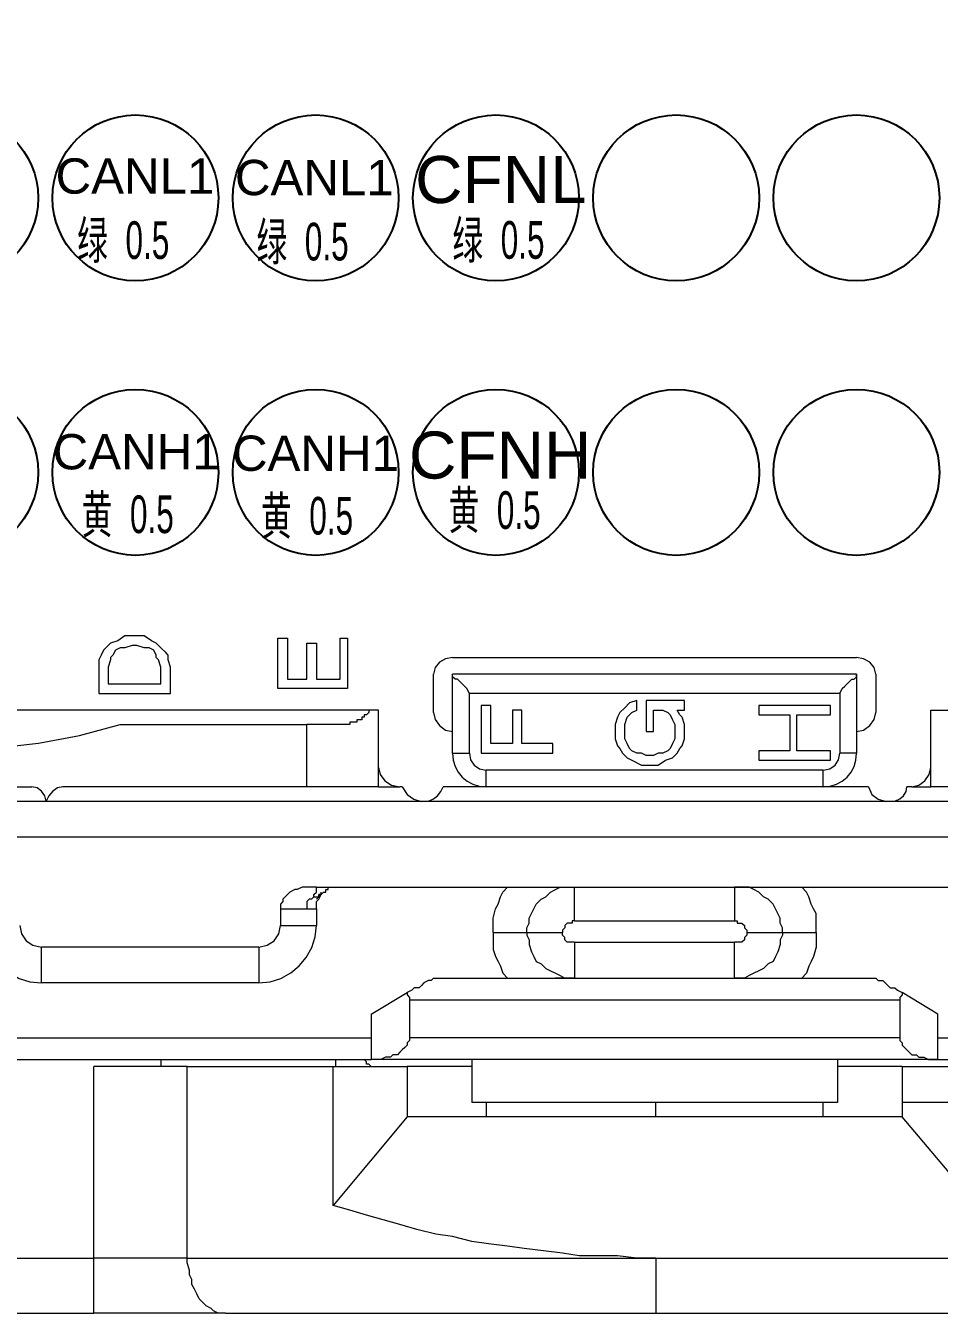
# Model space of a CAD drawing. Header units: millimetres. Extents: x 1638 to 3450, y 1129 to 2069.
# Drawn here: x 2526.35 to 2545.77, y 1558.79 to 1586.23 of the extents above; entities that cross this region are included whole.
import ezdxf

# ---------------------------------------------------------------- set-up
doc = ezdxf.new("R2010")
doc.units = ezdxf.units.MM
doc.layers.add('AM60', color=3, linetype='Continuous', lineweight=25)
doc.layers.add('AM_6', color=3, linetype='Continuous', lineweight=25)
doc.layers.add('线色线径', color=1, linetype='Continuous')
doc.styles.get("Standard").update_dxf_attribs({"font": 'arial.ttf'})
doc.dimstyles.new('ISO-25', dxfattribs={"dimtxt": 2.5, "dimasz": 2.5, "dimexe": 1.25, "dimexo": 0.625, "dimtad": 1, "dimtxsty": 'Standard', "dimcen": 2.5, "dimadec": 0, "dimazin": 0, "dimtfac": 1, "dimtmove": 0, "dimatfit": 3, "dimfxl": 1, "dimarcsym": 0})

# ---------------------------------------------------------------- blocks, each defined once
blk = doc.blocks.new('*U7')
blk.add_circle((0, 0), 2.117)
blk = doc.blocks.new('*U8')
at = {"layer": 'AM_6', "color": 0, "linetype": 'ByBlock', "lineweight": -2, "transparency": 16777216}
for p in [(0, 21), (4.6, 21), (9.2, 21), (13.8, 21), (18.4, 21), (23, 21), (27.6, 21), (32.2, 21), (36.8, 21), (41.4, 21), (0, 14), (4.6, 14), (9.2, 14), (13.8, 14), (18.4, 14), (23, 14), (27.6, 14), (32.2, 14), (36.8, 14), (41.4, 14), (0, 7), (4.6, 7), (9.2, 7), (13.8, 7), (18.4, 7), (23, 7), (27.6, 7), (32.2, 7), (36.8, 7), (41.4, 7), (0, 0), (4.6, 0), (9.2, 0), (13.8, 0), (18.4, 0), (23, 0), (27.6, 0), (32.2, 0), (36.8, 0), (41.4, 0)]:
    blk.add_blockref('*U7', p, dxfattribs=at)
blk = doc.blocks.new('A$C7FD7605A')
at = {"layer": 'AM_6', "lineweight": 9}
for points in [[(35.029, 16.73), (34.849, 16.697), (34.692, 16.606), (34.58, 16.469), (34.538, 16.299)], [(35.029, 16.73), (45.339, 16.73)], [(45.827, 16.299), (45.785, 16.469), (45.674, 16.606), (45.518, 16.697), (45.339, 16.73)], [(34.538, 15.324), (34.538, 16.299)], [(35.456, 15.812), (35.395, 15.933), (35.334, 15.994), (35.273, 16.055), (35.212, 16.116), (35.151, 16.177), (35.09, 16.177), (35.029, 16.238), (35.029, 16.299)], [(35.029, 14.288), (35.029, 16.299)], [(45.339, 16.299), (35.029, 16.299)], [(44.912, 15.812), (44.973, 15.933), (45.034, 15.994), (45.095, 16.055), (45.156, 16.116), (45.217, 16.177), (45.278, 16.177), (45.339, 16.238), (45.339, 16.299)], [(45.339, 16.299), (45.339, 14.288)], [(45.827, 16.299), (45.827, 15.324)], [(33.136, 15.385), (11.838, 15.385)], [(32.953, 15.385), (32.892, 15.385), (32.892, 15.324), (32.831, 15.263), (32.77, 15.263), (32.77, 15.202), (32.709, 15.202), (32.709, 15.141), (32.648, 15.141), (32.587, 15.141), (32.587, 15.08), (32.526, 15.08), (32.465, 15.08), (32.404, 15.08), (32.404, 15.019), (32.343, 15.019), (32.282, 15.019), (32.221, 15.019)], [(33.136, 13.918), (33.136, 15.385)], [(34.538, 15.324), (34.58, 15.145), (34.692, 14.989), (34.849, 14.878), (35.029, 14.836)], [(45.339, 14.836), (45.518, 14.878), (45.674, 14.989), (45.785, 15.145), (45.827, 15.324)], [(47.233, 15.385), (68.527, 15.385)], [(47.233, 13.918), (47.233, 15.385)], [(18.063, 15.019), (19.121, 14.739), (20.187, 14.539), (21.257, 14.419), (22.328, 14.379), (23.396, 14.419), (24.457, 14.539), (25.507, 14.739), (26.544, 15.019)], [(26.544, 15.019), (31.307, 15.019)], [(32.221, 15.019), (32.038, 15.019), (31.855, 15.019), (31.673, 15.019), (31.49, 15.019), (31.307, 15.019)], [(35.029, 14.288), (35.046, 14.11), (35.094, 13.946), (35.171, 13.8), (35.273, 13.675), (35.398, 13.572), (35.543, 13.495), (35.706, 13.447), (35.883, 13.43)], [(44.486, 13.43), (44.662, 13.447), (44.825, 13.495), (44.97, 13.572), (45.095, 13.675), (45.198, 13.8), (45.274, 13.946), (45.322, 14.11), (45.339, 14.288)], [(33.136, 13.918), (33.178, 13.739), (33.296, 13.583), (33.47, 13.472), (33.684, 13.43)], [(33.136, 13.43), (33.136, 13.918)], [(39.605, 14.105), (39.849, 13.983)], [(39.849, 13.983), (39.971, 13.983)], [(39.971, 13.983), (40.154, 13.983)], [(40.154, 13.983), (40.275, 13.983)], [(40.275, 13.983), (40.458, 14.105)], [(46.745, 13.43), (46.924, 13.472), (47.08, 13.583), (47.191, 13.739), (47.233, 13.918)], [(47.233, 13.43), (47.233, 13.918)], [(20.323, 13.43), (24.289, 13.43)], [(24.655, 13.065), (24.623, 13.199), (24.54, 13.316), (24.423, 13.399), (24.289, 13.43)], [(25.081, 13.43), (24.946, 13.399), (24.822, 13.316), (24.721, 13.199), (24.655, 13.065)], [(31.307, 13.43), (25.081, 13.43)], [(33.136, 13.43), (33.075, 13.43), (33.014, 13.43), (32.953, 13.43), (32.831, 13.43), (32.77, 13.43), (32.648, 13.43), (32.526, 13.43), (32.404, 13.43), (32.282, 13.43), (32.099, 13.43), (31.977, 13.43), (31.794, 13.43), (31.673, 13.43), (31.49, 13.43), (31.307, 13.43)], [(33.136, 13.43), (33.684, 13.43)], [(33.745, 13.43), (33.684, 13.43)], [(33.745, 13.43), (33.867, 13.236), (34.035, 13.11), (34.225, 13.053), (34.416, 13.065), (34.542, 13.122), (34.645, 13.202), (34.726, 13.305), (34.785, 13.43)], [(35.883, 13.43), (34.785, 13.43)], [(44.486, 13.43), (35.883, 13.43)], [(45.644, 13.43), (44.486, 13.43)], [(45.644, 13.43), (45.731, 13.236), (45.888, 13.11), (46.091, 13.053), (46.318, 13.065), (46.443, 13.122), (46.539, 13.202), (46.601, 13.305), (46.623, 13.43)], [(46.745, 13.43), (46.623, 13.43)], [(46.745, 13.43), (47.233, 13.43)], [(49.061, 13.43), (48.878, 13.43), (48.696, 13.43), (48.574, 13.43), (48.391, 13.43), (48.269, 13.43), (48.086, 13.43), (47.964, 13.43), (47.842, 13.43), (47.72, 13.43), (47.598, 13.43), (47.537, 13.43), (47.415, 13.43), (47.354, 13.43), (47.294, 13.43), (47.233, 13.43)], [(12.329, 13.065), (68.039, 13.065)], [(13.183, 12.15), (68.039, 12.15)], [(31.551, 10.866), (31.429, 10.866), (31.368, 10.866), (31.246, 10.866), (31.185, 10.866), (31.063, 10.805), (31.002, 10.805), (30.876, 10.744), (30.815, 10.683), (30.754, 10.622), (30.693, 10.561), (30.693, 10.5), (30.632, 10.439), (30.632, 10.317)], [(31.551, 10.866), (48.635, 10.866)], [(31.551, 10.317), (31.551, 10.439), (31.551, 10.5), (31.612, 10.561), (31.673, 10.683)], [(31.551, 10.561), (31.612, 10.622)], [(31.673, 10.683), (31.612, 10.683)], [(31.612, 10.622), (31.673, 10.683)], [(31.673, 10.683), (31.733, 10.744), (31.794, 10.744), (31.794, 10.805), (31.855, 10.805), (31.855, 10.866), (31.916, 10.866)], [(31.855, 10.866), (31.977, 10.866), (32.099, 10.866)], [(36.919, 9.708), (36.919, 9.769), (36.919, 9.83), (36.98, 9.952), (36.98, 10.074), (37.041, 10.196), (37.102, 10.317), (37.163, 10.439), (37.285, 10.561), (37.407, 10.622), (37.528, 10.744), (37.65, 10.805), (37.772, 10.866), (37.894, 10.866), (38.077, 10.866), (38.138, 10.866)], [(43.449, 9.708), (43.449, 9.769), (43.449, 9.83), (43.388, 9.952), (43.388, 10.074), (43.327, 10.196), (43.266, 10.317), (43.205, 10.439), (43.083, 10.561), (42.962, 10.622), (42.84, 10.744), (42.718, 10.805), (42.596, 10.866), (42.474, 10.866), (42.287, 10.866), (42.226, 10.866)], [(30.632, 10.317), (30.754, 10.317), (30.815, 10.317), (30.937, 10.317), (31.002, 10.317), (31.124, 10.317), (31.185, 10.317), (31.307, 10.317)], [(31.307, 10.317), (31.368, 10.317), (31.429, 10.317), (31.49, 10.317), (31.551, 10.317)], [(31.551, 10.317), (31.551, 9.891)], [(23.066, 9.891), (23.096, 9.6), (23.183, 9.327), (23.321, 9.078), (23.502, 8.86), (23.72, 8.679), (23.969, 8.542), (24.242, 8.454), (24.533, 8.424)], [(30.084, 8.424), (30.374, 8.454), (30.647, 8.542), (30.896, 8.679), (31.114, 8.86), (31.295, 9.078), (31.433, 9.327), (31.52, 9.6), (31.551, 9.891)], [(36.065, 9.708), (36.126, 9.708), (36.248, 9.708), (36.37, 9.708), (36.431, 9.708), (36.553, 9.708), (36.614, 9.708), (36.736, 9.708), (36.797, 9.708), (36.858, 9.708), (36.919, 9.708)], [(36.919, 9.708), (36.98, 9.708), (37.041, 9.708), (37.102, 9.708), (37.163, 9.708), (37.224, 9.708), (37.346, 9.708), (37.407, 9.708), (37.528, 9.708), (37.65, 9.708), (37.772, 9.708), (37.833, 9.708)], [(36.919, 9.708), (36.919, 9.647), (36.98, 9.525), (36.98, 9.403), (37.041, 9.22), (37.102, 9.098), (37.163, 8.976), (37.285, 8.915), (37.407, 8.793), (37.528, 8.733), (37.65, 8.672), (37.772, 8.611), (37.894, 8.55), (38.077, 8.55), (38.138, 8.55)], [(43.449, 9.708), (43.449, 9.647), (43.388, 9.525), (43.388, 9.403), (43.327, 9.22), (43.266, 9.098), (43.205, 8.976), (43.083, 8.915), (42.962, 8.793), (42.84, 8.733), (42.718, 8.672), (42.596, 8.611), (42.474, 8.55), (42.287, 8.55), (42.226, 8.55)], [(42.535, 9.708), (42.657, 9.708), (42.718, 9.708), (42.84, 9.708), (42.962, 9.708), (43.023, 9.708), (43.144, 9.708), (43.205, 9.708), (43.266, 9.708), (43.327, 9.708), (43.388, 9.708), (43.449, 9.708)], [(43.449, 9.708), (43.51, 9.708), (43.571, 9.708), (43.632, 9.708), (43.754, 9.708), (43.815, 9.708), (43.937, 9.708), (43.998, 9.708), (44.12, 9.708), (44.242, 9.708), (44.303, 9.708)], [(30.084, 8.424), (24.533, 8.424)], [(34.538, 8.55), (34.477, 8.489), (34.416, 8.489), (34.294, 8.424), (34.233, 8.363), (34.172, 8.302), (34.05, 8.302), (33.989, 8.241), (33.867, 8.18)], [(34.538, 8.55), (45.827, 8.55)], [(38.138, 8.55), (38.077, 8.55), (38.016, 8.55), (37.955, 8.55), (37.894, 8.55), (37.833, 8.55), (37.772, 8.55), (37.711, 8.55), (37.65, 8.55)], [(42.226, 8.55), (42.287, 8.55), (42.352, 8.55)], [(45.827, 8.55), (45.888, 8.489), (45.949, 8.489), (46.01, 8.489), (46.071, 8.424), (46.135, 8.363), (46.196, 8.302), (46.318, 8.302), (46.379, 8.241), (46.501, 8.18)], [(32.953, 7.631), (33.867, 8.18)], [(33.867, 8.18), (33.867, 8.119), (33.928, 8.058), (33.928, 7.997)], [(33.928, 7.997), (33.928, 7.022)], [(46.501, 8.18), (46.501, 8.119), (46.44, 8.058), (46.44, 7.997)], [(46.44, 7.997), (46.44, 7.022)], [(47.415, 7.631), (46.501, 8.18)], [(32.953, 7.631), (32.953, 6.473)], [(47.415, 6.473), (47.415, 7.631)], [(33.928, 7.022), (33.928, 6.961), (33.867, 6.9), (33.867, 6.839), (33.806, 6.778), (33.745, 6.717), (33.684, 6.656), (33.623, 6.595), (33.501, 6.595), (33.44, 6.534), (33.318, 6.534), (33.197, 6.473), (33.075, 6.473), (32.953, 6.473)], [(46.44, 7.022), (46.44, 6.961), (46.501, 6.9), (46.501, 6.839), (46.562, 6.778), (46.623, 6.717), (46.684, 6.656), (46.745, 6.595), (46.867, 6.595), (46.928, 6.534), (47.05, 6.534), (47.172, 6.473), (47.294, 6.473), (47.415, 6.473)], [(21.664, 6.473), (32.953, 6.473)], [(28.255, 6.29), (28.072, 6.29), (27.889, 6.29), (27.706, 6.29), (27.462, 6.29), (27.28, 6.29), (27.032, 6.29), (26.849, 6.29), (26.605, 6.29), (26.361, 6.29), (26.118, 6.29), (25.874, 6.29)], [(27.584, 6.473), (27.584, 6.29)], [(28.255, 6.29), (28.682, 6.29), (29.108, 6.29), (29.596, 6.29), (30.023, 6.29), (30.51, 6.29), (31.002, 6.29), (31.49, 6.29), (31.977, 6.29)], [(31.977, 2.747), (31.977, 6.29)], [(31.977, 6.29), (33.867, 6.29)], [(32.038, 6.473), (32.038, 6.412), (32.038, 6.351), (32.038, 6.29)], [(32.953, 6.29), (32.892, 6.351), (32.831, 6.351), (32.831, 6.412), (32.77, 6.473)], [(47.415, 6.473), (32.953, 6.473)], [(35.517, 6.29), (35.273, 6.29), (35.09, 6.29), (34.907, 6.29), (34.785, 6.29), (34.599, 6.29), (34.477, 6.29), (34.355, 6.29), (34.233, 6.29), (34.172, 6.29), (34.05, 6.29), (33.989, 6.29), (33.928, 6.29), (33.867, 6.29)], [(33.867, 6.29), (33.867, 5.006)], [(35.517, 6.473), (35.517, 5.372)], [(44.851, 6.473), (44.851, 5.372)], [(46.501, 6.29), (46.44, 6.29), (46.379, 6.29), (46.318, 6.29), (46.196, 6.29), (46.135, 6.29), (46.01, 6.29), (45.888, 6.29), (45.766, 6.29), (45.583, 6.29), (45.461, 6.29), (45.278, 6.29), (45.095, 6.29), (44.851, 6.29)], [(46.501, 6.29), (46.501, 5.372)], [(46.501, 6.29), (51.869, 6.29)], [(47.415, 6.473), (58.765, 6.473)], [(44.851, 5.372), (44.668, 5.372), (44.486, 5.372), (44.303, 5.372), (44.059, 5.372), (43.876, 5.372), (43.632, 5.372), (43.388, 5.372), (43.144, 5.372), (42.84, 5.372), (42.596, 5.372), (42.352, 5.372), (42.043, 5.372), (41.8, 5.372), (41.495, 5.372), (41.19, 5.372), (40.946, 5.372), (40.641, 5.372), (40.336, 5.372), (40.032, 5.372), (39.727, 5.372), (39.483, 5.372), (39.178, 5.372), (38.873, 5.372), (38.569, 5.372), (38.321, 5.372), (38.016, 5.372), (37.772, 5.372), (37.528, 5.372), (37.224, 5.372), (36.98, 5.372), (36.736, 5.372), (36.492, 5.372), (36.309, 5.372), (36.065, 5.372), (35.883, 5.372), (35.7, 5.372), (35.517, 5.372)], [(35.883, 5.372), (35.883, 5.006)], [(44.486, 5.006), (44.486, 5.372)], [(46.501, 5.372), (46.501, 5.006)], [(49.061, 5.372), (46.501, 5.372)], [(33.867, 5.006), (31.977, 2.747)], [(46.501, 5.006), (33.867, 5.006)], [(49.549, 1.406), (46.501, 5.006)], [(40.215, 1.406), (39.727, 1.406), (39.239, 1.467), (38.751, 1.467), (38.26, 1.467), (37.833, 1.528), (37.346, 1.589), (36.858, 1.65), (36.431, 1.711), (35.944, 1.772), (35.517, 1.833), (35.029, 1.955), (34.599, 2.016), (34.111, 2.137), (33.684, 2.259), (33.257, 2.381), (32.831, 2.503), (32.404, 2.625), (31.977, 2.747)], [(40.215, 1.406), (49.549, 1.406)], [(20.932, 0), (25.874, 0)], [(29.23, 0), (28.986, 0), (28.804, 0), (28.56, 0), (28.316, 0), (28.072, 0), (27.828, 0), (27.523, 0), (27.28, 0), (26.971, 0), (26.727, 0), (26.422, 0), (26.178, 0), (25.874, 0)], [(29.23, 0), (29.596, 0), (29.962, 0), (30.389, 0), (30.815, 0), (31.185, 0), (31.612, 0), (32.038, 0), (32.526, 0), (32.953, 0), (33.379, 0), (33.867, 0), (34.355, 0), (34.785, 0), (35.273, 0), (35.761, 0), (36.248, 0), (36.736, 0), (37.224, 0), (37.711, 0), (38.199, 0), (38.691, 0), (39.178, 0), (39.666, 0), (40.215, 0)], [(40.215, 0), (57.912, 0)]]:
    blk.add_lwpolyline(points, dxfattribs=at)
at = {"layer": 'AM_6', "lineweight": 5}
for points in [[(35.456, 14.288), (35.456, 15.812)], [(44.912, 15.812), (35.456, 15.812)], [(44.912, 15.812), (44.912, 14.288)], [(31.307, 13.43), (31.307, 15.019)], [(35.029, 14.288), (35.09, 14.288), (35.151, 14.288), (35.212, 14.288), (35.273, 14.288), (35.395, 14.288), (35.456, 14.288)], [(35.456, 14.288), (35.488, 14.117), (35.578, 13.981), (35.713, 13.89), (35.883, 13.857)], [(44.486, 13.857), (44.655, 13.89), (44.79, 13.981), (44.88, 14.117), (44.912, 14.288)], [(45.339, 14.288), (45.278, 14.288), (45.217, 14.288), (45.156, 14.288), (45.095, 14.288), (44.973, 14.288), (44.912, 14.288)], [(35.883, 13.43), (35.883, 13.491), (35.883, 13.552), (35.883, 13.613), (35.883, 13.674), (35.883, 13.796), (35.883, 13.857)], [(44.486, 13.857), (35.883, 13.857)], [(44.486, 13.43), (44.486, 13.491), (44.486, 13.552), (44.486, 13.613), (44.486, 13.674), (44.486, 13.796), (44.486, 13.857)], [(31.49, 10.622), (31.429, 10.561), (31.368, 10.561), (31.307, 10.5), (31.307, 10.439), (31.307, 10.378), (31.307, 10.317)], [(31.49, 10.622), (31.49, 10.683), (31.551, 10.744), (31.551, 10.805), (31.551, 10.866)], [(31.49, 10.622), (31.551, 10.622), (31.612, 10.622), (31.612, 10.683), (31.673, 10.683), (31.673, 10.744)], [(36.065, 9.708), (36.065, 9.83), (36.065, 9.891), (36.065, 10.074), (36.126, 10.317), (36.187, 10.439), (36.248, 10.622), (36.309, 10.744), (36.431, 10.866)], [(38.138, 10.013), (38.138, 10.074), (38.138, 10.196), (38.138, 10.317), (38.138, 10.378), (38.138, 10.5), (38.138, 10.561), (38.138, 10.683), (38.138, 10.744), (38.138, 10.805), (38.138, 10.866)], [(42.226, 10.866), (42.226, 10.805), (42.226, 10.744), (42.226, 10.683), (42.226, 10.561), (42.226, 10.5), (42.226, 10.378), (42.226, 10.317), (42.226, 10.196), (42.226, 10.074), (42.226, 10.013)], [(44.303, 9.708), (44.303, 9.83), (44.303, 9.891), (44.303, 10.013), (44.303, 10.196), (44.242, 10.317), (44.181, 10.439), (44.12, 10.622), (44.059, 10.744), (43.937, 10.866)], [(30.632, 10.317), (30.632, 9.891)], [(23.984, 9.891), (24.027, 9.676), (24.144, 9.502), (24.318, 9.385), (24.533, 9.342)], [(30.084, 9.342), (30.298, 9.385), (30.472, 9.502), (30.59, 9.676), (30.632, 9.891)], [(30.632, 9.891), (30.754, 9.891), (30.876, 9.891), (31.002, 9.891), (31.063, 9.891), (31.185, 9.891), (31.307, 9.891), (31.368, 9.891), (31.429, 9.891), (31.49, 9.891), (31.551, 9.891)], [(38.138, 10.013), (38.077, 10.013), (38.077, 9.952), (38.016, 9.952), (37.955, 9.952), (37.894, 9.891), (37.894, 9.83), (37.833, 9.769), (37.833, 9.708)], [(38.138, 10.013), (42.226, 10.013)], [(42.226, 10.013), (42.287, 10.013), (42.287, 9.952), (42.352, 9.952), (42.413, 9.952), (42.474, 9.891), (42.474, 9.83), (42.535, 9.769), (42.535, 9.708)], [(36.065, 9.708), (36.065, 9.647), (36.065, 9.525), (36.065, 9.403), (36.065, 9.281), (36.126, 9.098), (36.187, 8.976), (36.248, 8.854), (36.309, 8.672), (36.431, 8.55)], [(38.138, 9.464), (38.077, 9.464), (38.016, 9.464), (37.955, 9.464), (37.894, 9.525), (37.894, 9.586), (37.833, 9.647), (37.833, 9.708)], [(42.535, 9.708), (42.535, 9.647), (42.474, 9.586), (42.474, 9.525), (42.413, 9.464), (42.352, 9.464), (42.287, 9.464), (42.226, 9.464)], [(44.303, 9.708), (44.303, 9.647), (44.303, 9.525), (44.303, 9.342), (44.242, 9.098), (44.181, 8.976), (44.12, 8.854), (44.059, 8.672), (43.937, 8.55)], [(24.533, 8.424), (24.533, 8.489), (24.533, 8.55), (24.533, 8.672), (24.533, 8.733), (24.533, 8.793), (24.533, 8.915), (24.533, 9.037), (24.533, 9.098), (24.533, 9.22), (24.533, 9.342)], [(30.084, 9.342), (24.533, 9.342)], [(30.084, 9.342), (30.084, 9.22), (30.084, 9.098), (30.084, 9.037), (30.084, 8.915), (30.084, 8.793), (30.084, 8.733), (30.084, 8.672), (30.084, 8.55), (30.084, 8.489), (30.084, 8.424)], [(38.138, 9.464), (38.138, 9.342), (38.138, 9.22), (38.138, 9.159), (38.138, 9.037), (38.138, 8.915), (38.138, 8.854), (38.138, 8.793), (38.138, 8.672), (38.138, 8.611), (38.138, 8.55)], [(38.138, 9.464), (42.226, 9.464)], [(42.226, 8.55), (42.226, 8.611), (42.226, 8.672), (42.226, 8.793), (42.226, 8.854), (42.226, 8.915), (42.226, 9.037), (42.226, 9.159), (42.226, 9.22), (42.226, 9.342), (42.226, 9.464)], [(33.928, 7.997), (46.44, 7.997)], [(21.664, 7.022), (32.953, 7.022)], [(46.44, 7.022), (33.928, 7.022)], [(47.415, 7.022), (58.765, 7.022)], [(25.874, 1.406), (25.874, 6.29)], [(28.255, 1.406), (28.255, 6.29)], [(40.215, 5.006), (40.215, 5.372)], [(20.932, 1.406), (25.874, 1.406)], [(25.874, 0), (25.874, 0.061), (25.874, 0.122), (25.874, 0.187), (25.874, 0.248), (25.874, 0.37), (25.874, 0.492), (25.874, 0.613), (25.874, 0.735), (25.874, 0.857), (25.874, 0.979), (25.874, 1.101), (25.874, 1.284), (25.874, 1.406)], [(28.255, 1.406), (28.072, 1.406), (27.889, 1.406), (27.706, 1.406), (27.462, 1.406), (27.28, 1.406), (27.032, 1.406), (26.849, 1.406), (26.605, 1.406), (26.361, 1.406), (26.118, 1.406), (25.874, 1.406)], [(28.255, 1.406), (28.682, 1.406), (29.047, 1.406), (29.474, 1.406), (29.901, 1.406), (30.328, 1.406), (30.754, 1.406), (31.246, 1.406), (31.673, 1.406), (32.16, 1.406), (32.587, 1.406), (33.075, 1.406), (33.562, 1.406), (34.05, 1.406), (34.538, 1.406), (35.029, 1.406), (35.578, 1.406), (36.065, 1.406), (36.553, 1.406), (37.102, 1.406), (37.589, 1.406), (38.077, 1.406), (38.63, 1.406), (39.117, 1.406), (39.666, 1.406), (40.215, 1.406)], [(29.23, 0), (29.108, 0), (29.047, 0), (28.926, 0.061), (28.865, 0.122), (28.743, 0.187), (28.682, 0.248), (28.56, 0.37), (28.499, 0.492), (28.438, 0.613), (28.377, 0.735), (28.377, 0.857), (28.316, 0.979), (28.316, 1.101), (28.255, 1.284), (28.255, 1.406)], [(40.215, 1.406), (40.215, 1.284), (40.215, 1.101), (40.215, 0.979), (40.215, 0.857), (40.215, 0.735), (40.215, 0.613), (40.215, 0.492), (40.215, 0.37), (40.215, 0.248), (40.215, 0.187), (40.215, 0.122), (40.215, 0.061), (40.215, 0)]]:
    blk.add_lwpolyline(points, dxfattribs=at)
at = {"layer": '线色线径', "lineweight": 9}
for points in [[(26.483, 17.156), (26.3, 17.095)], [(26.666, 17.278), (26.483, 17.156)], [(26.849, 17.278), (26.666, 17.278)], [(26.971, 17.278), (26.849, 17.278)], [(27.158, 17.278), (26.971, 17.278)], [(27.341, 17.156), (27.158, 17.278)], [(27.462, 17.095), (27.341, 17.156)], [(30.571, 15.933), (30.571, 17.217)], [(30.571, 17.217), (30.815, 17.217)], [(30.815, 17.217), (30.815, 16.177)], [(32.16, 16.177), (32.16, 17.217)], [(32.16, 17.217), (32.343, 17.217)], [(32.343, 17.217), (32.343, 15.933)], [(26.118, 16.913), (26.057, 16.791)], [(26.178, 16.974), (26.118, 16.913)], [(26.3, 17.095), (26.178, 16.974)], [(26.422, 16.913), (26.361, 16.791)], [(26.544, 16.974), (26.422, 16.913)], [(26.666, 16.974), (26.544, 16.974)], [(26.849, 17.035), (26.666, 16.974)], [(26.971, 17.035), (26.849, 17.035)], [(27.158, 16.974), (26.971, 17.035)], [(27.28, 16.974), (27.158, 16.974)], [(27.402, 16.913), (27.28, 16.974)], [(27.462, 16.791), (27.402, 16.913)], [(27.584, 16.974), (27.462, 17.095)], [(27.706, 16.852), (27.584, 16.974)], [(27.767, 16.791), (27.706, 16.852)], [(31.307, 16.177), (31.307, 17.095)], [(31.307, 17.095), (31.551, 17.095)], [(31.551, 17.095), (31.551, 16.177)], [(26.057, 16.791), (25.996, 16.665)], [(25.996, 16.665), (25.996, 16.482)], [(25.996, 16.482), (25.996, 15.812)], [(26.3, 16.665), (26.239, 16.482)], [(26.239, 16.482), (26.239, 16.055)], [(26.361, 16.791), (26.3, 16.73)], [(26.3, 16.73), (26.3, 16.665)], [(27.462, 16.73), (27.462, 16.791)], [(27.523, 16.665), (27.462, 16.73)], [(27.584, 16.482), (27.523, 16.665)], [(27.584, 16.055), (27.584, 16.482)], [(27.767, 16.665), (27.767, 16.791)], [(27.828, 16.482), (27.767, 16.665)], [(27.828, 15.812), (27.828, 16.482)], [(30.815, 16.177), (31.307, 16.177)], [(31.551, 16.177), (32.16, 16.177)], [(26.239, 16.055), (27.584, 16.055)], [(32.343, 15.933), (30.571, 15.933)], [(25.996, 15.812), (27.828, 15.812)], [(35.761, 15.507), (35.761, 14.288)], [(36.004, 15.507), (35.761, 15.507)], [(36.004, 14.531), (36.004, 15.507)], [(39.544, 15.568), (39.422, 15.446)], [(39.727, 15.629), (39.544, 15.568)], [(39.727, 15.385), (39.727, 15.629)], [(39.971, 15.629), (39.971, 14.836)], [(40.946, 15.629), (39.971, 15.629)], [(40.946, 15.385), (40.946, 15.629)], [(42.84, 15.507), (42.84, 15.263)], [(44.668, 15.507), (42.84, 15.507)], [(44.668, 15.263), (44.668, 15.507)], [(36.797, 15.385), (36.553, 15.385)], [(36.553, 15.385), (36.553, 14.531)], [(36.797, 14.531), (36.797, 15.385)], [(39.239, 15.202), (39.178, 15.019)], [(39.3, 15.324), (39.239, 15.202)], [(39.422, 15.446), (39.3, 15.324)], [(39.422, 15.019), (39.483, 15.202)], [(39.483, 15.202), (39.544, 15.263)], [(39.544, 15.263), (39.605, 15.324)], [(39.605, 15.324), (39.727, 15.385)], [(40.154, 15.385), (40.215, 15.385)], [(40.154, 14.836), (40.154, 15.385)], [(40.215, 15.385), (40.397, 15.385)], [(40.397, 15.385), (40.519, 15.324)], [(40.519, 15.324), (40.58, 15.263)], [(40.58, 15.263), (40.641, 15.141)], [(40.824, 15.263), (40.763, 15.385)], [(40.763, 15.385), (40.946, 15.385)], [(40.885, 15.202), (40.824, 15.263)], [(40.946, 15.019), (40.885, 15.202)], [(42.84, 15.263), (43.632, 15.263)], [(43.632, 15.263), (43.632, 14.348)], [(43.815, 15.263), (44.668, 15.263)], [(43.815, 14.348), (43.815, 15.263)], [(39.178, 15.019), (39.178, 14.897)], [(39.178, 14.897), (39.178, 14.775)], [(39.422, 14.897), (39.422, 15.019)], [(39.422, 14.775), (39.422, 14.897)], [(39.971, 14.836), (40.154, 14.836)], [(40.641, 15.141), (40.702, 15.019)], [(40.702, 15.019), (40.702, 14.897)], [(40.702, 14.897), (40.702, 14.775)], [(40.946, 14.897), (40.946, 15.019)], [(40.946, 14.775), (40.946, 14.897)], [(36.553, 14.531), (36.004, 14.531)], [(37.589, 14.531), (36.797, 14.531)], [(37.589, 14.288), (37.589, 14.531)], [(39.178, 14.775), (39.178, 14.653)], [(39.178, 14.653), (39.239, 14.47)], [(39.422, 14.653), (39.422, 14.775)], [(39.483, 14.531), (39.422, 14.653)], [(39.544, 14.409), (39.483, 14.531)], [(40.641, 14.531), (40.58, 14.409)], [(40.702, 14.653), (40.641, 14.531)], [(40.702, 14.775), (40.702, 14.653)], [(40.885, 14.47), (40.946, 14.653)], [(40.946, 14.653), (40.946, 14.775)], [(35.761, 14.288), (37.589, 14.288)], [(39.239, 14.47), (39.3, 14.409)], [(39.3, 14.409), (39.361, 14.288)], [(39.361, 14.288), (39.483, 14.166)], [(39.605, 14.348), (39.544, 14.409)], [(39.727, 14.288), (39.605, 14.348)], [(39.849, 14.288), (39.727, 14.288)], [(39.971, 14.227), (39.849, 14.288)], [(40.154, 14.227), (39.971, 14.227)], [(40.275, 14.288), (40.154, 14.227)], [(40.397, 14.288), (40.275, 14.288)], [(40.519, 14.348), (40.397, 14.288)], [(40.58, 14.409), (40.519, 14.348)], [(40.641, 14.166), (40.763, 14.288)], [(40.763, 14.288), (40.824, 14.409)], [(40.824, 14.409), (40.885, 14.47)], [(43.632, 14.348), (42.84, 14.348)], [(42.84, 14.348), (42.84, 14.105)], [(44.668, 14.348), (43.815, 14.348)], [(44.668, 14.105), (44.668, 14.348)], [(39.483, 14.166), (39.605, 14.105)], [(40.458, 14.105), (40.641, 14.166)], [(42.84, 14.105), (44.668, 14.105)]]:
    blk.add_lwpolyline(points, dxfattribs=at)
at = {"layer": 'AM_6'}
blk.add_blockref('*U8', (13.134, 21.451), dxfattribs=at)
blk = doc.blocks.new('*D184')
at = {"color": 0, "lineweight": -2, "transparency": 16777216}
for p, q in [((3146.199, 1833.645), (3146.199, 1838.756)), ((3185.96, 1833.645), (3185.96, 1838.756)), ((3148.699, 1837.506), (3183.46, 1837.506)), ((2200.971, 1726.005), (2192.343, 1726.005)), ((2193.593, 1723.505), (2193.593, 1548.454)), ((2200.971, 1545.954), (2192.343, 1545.954))]:
    blk.add_line(p, q, dxfattribs=at)
at = {"color": 0, "transparency": 16777216}
for points in [[(3148.699, 1837.923), (3148.699, 1837.09), (3146.199, 1837.506)], [(3183.46, 1837.923), (3183.46, 1837.09), (3185.96, 1837.506)], [(2193.176, 1723.505), (2194.009, 1723.505), (2193.593, 1726.005)], [(2193.176, 1548.454), (2194.009, 1548.454), (2193.593, 1545.954)]]:
    blk.add_solid(points, dxfattribs=at)
at = {"layer": 'Defpoints', "color": 0, "transparency": 16777216}
for p in [(3185.96, 1837.506), (3146.199, 1833.02), (3185.96, 1833.02), (2201.596, 1726.005), (2193.593, 1545.954), (2201.596, 1545.954)]:
    blk.add_point(p, dxfattribs=at)
at = {"color": 3, "transparency": 16777216, "insert": (3166.08, 1839.409), "char_height": 2.5, "attachment_point": 5}
blk.add_mtext('300', dxfattribs=at)
at = {"color": 3, "transparency": 16777216, "insert": (2191.691, 1635.979), "char_height": 2.5, "attachment_point": 5, "rotation": 90}
blk.add_mtext('2500', dxfattribs=at)
blk = doc.blocks.new('*D194')
at = {"color": 0, "lineweight": -2, "transparency": 16777216}
for p, q in [((3042.214, 1658.372), (3042.214, 1669.069)), ((3051.405, 1658.372), (3051.405, 1669.069)), ((3048.905, 1667.819), (3044.714, 1667.819)), ((2325.692, 1468.801), (2325.692, 1472.578)), ((2356.59, 1468.801), (2356.59, 1472.578)), ((2354.09, 1471.328), (2328.192, 1471.328))]:
    blk.add_line(p, q, dxfattribs=at)
at = {"color": 0, "transparency": 16777216}
for points in [[(3044.714, 1668.236), (3044.714, 1667.402), (3042.214, 1667.819)], [(3048.905, 1668.236), (3048.905, 1667.402), (3051.405, 1667.819)], [(2328.192, 1471.745), (2328.192, 1470.912), (2325.692, 1471.328)], [(2354.09, 1471.745), (2354.09, 1470.912), (2356.59, 1471.328)]]:
    blk.add_solid(points, dxfattribs=at)
at = {"layer": 'Defpoints', "color": 0, "transparency": 16777216}
for p in [(3042.214, 1667.819), (3042.214, 1657.747), (3051.405, 1657.747), (2325.692, 1471.328), (2325.692, 1468.176), (2356.59, 1468.176)]:
    blk.add_point(p, dxfattribs=at)
at = {"color": 3, "transparency": 16777216, "char_height": 2.5, "attachment_point": 5}
for s, insert in [('200', (3046.809, 1669.72)), ('400', (2341.141, 1473.23))]:
    blk.add_mtext(s, dxfattribs=dict(at, insert=insert))
blk = doc.blocks.new('*D195')
at = {"color": 0, "lineweight": -2, "transparency": 16777216}
for p, q in [((2357.084, 1726.316), (2357.084, 1734.553)), ((2539.948, 1725.992), (2539.948, 1734.553)), ((2359.584, 1733.303), (2537.448, 1733.303)), ((2355.965, 1500.529), (2349.368, 1500.529)), ((2350.618, 1470.676), (2350.618, 1498.029)), ((2355.965, 1468.176), (2349.368, 1468.176))]:
    blk.add_line(p, q, dxfattribs=at)
at = {"color": 0, "transparency": 16777216}
for points in [[(2359.584, 1733.719), (2359.584, 1732.886), (2357.084, 1733.303)], [(2537.448, 1733.719), (2537.448, 1732.886), (2539.948, 1733.303)], [(2350.201, 1498.029), (2351.035, 1498.029), (2350.618, 1500.529)], [(2350.201, 1470.676), (2351.035, 1470.676), (2350.618, 1468.176)]]:
    blk.add_solid(points, dxfattribs=at)
at = {"layer": 'Defpoints', "color": 0, "transparency": 16777216}
for p in [(2539.948, 1733.303), (2357.084, 1725.691), (2539.948, 1725.367), (2350.618, 1500.529), (2356.59, 1500.529), (2356.59, 1468.176)]:
    blk.add_point(p, dxfattribs=at)
at = {"color": 3, "transparency": 16777216, "insert": (2448.516, 1735.204), "char_height": 2.5, "attachment_point": 5}
blk.add_mtext('400', dxfattribs=at)
at = {"color": 3, "transparency": 16777216, "insert": (2348.717, 1484.352), "char_height": 2.5, "attachment_point": 5, "rotation": 90}
blk.add_mtext('400', dxfattribs=at)
blk = doc.blocks.new('*D196')
at = {"color": 0, "lineweight": -2, "transparency": 16777216}
for p, q in [((2539.948, 1725.992), (2539.948, 1733.399)), ((2740.222, 1726.064), (2740.222, 1733.399)), ((2737.722, 1732.149), (2542.448, 1732.149)), ((2355.965, 1468.176), (2349.529, 1468.176)), ((2350.779, 1465.676), (2350.779, 1398.389)), ((2355.965, 1395.889), (2349.529, 1395.889))]:
    blk.add_line(p, q, dxfattribs=at)
at = {"color": 0, "transparency": 16777216}
for points in [[(2542.448, 1732.566), (2542.448, 1731.732), (2539.948, 1732.149)], [(2737.722, 1732.566), (2737.722, 1731.732), (2740.222, 1732.149)], [(2350.362, 1465.676), (2351.196, 1465.676), (2350.779, 1468.176)], [(2350.362, 1398.389), (2351.196, 1398.389), (2350.779, 1395.889)]]:
    blk.add_solid(points, dxfattribs=at)
at = {"layer": 'Defpoints', "color": 0, "transparency": 16777216}
for p in [(2539.948, 1732.149), (2539.948, 1725.367), (2740.222, 1725.439), (2356.59, 1468.176), (2350.779, 1395.889), (2356.59, 1395.889)]:
    blk.add_point(p, dxfattribs=at)
at = {"color": 3, "transparency": 16777216, "insert": (2640.085, 1734.05), "char_height": 2.5, "attachment_point": 5}
blk.add_mtext('200', dxfattribs=at)
at = {"color": 3, "transparency": 16777216, "insert": (2348.877, 1432.033), "char_height": 2.5, "attachment_point": 5, "rotation": 90}
blk.add_mtext('1500', dxfattribs=at)
blk = doc.blocks.new('*D197')
at = {"color": 0, "lineweight": -2, "transparency": 16777216}
for p, q in [((2740.222, 1726.064), (2740.222, 1733.775)), ((2846.882, 1726.064), (2846.882, 1733.775)), ((2742.722, 1732.525), (2844.382, 1732.525)), ((2477.384, 1396.514), (2477.384, 1403.439)), ((2555.595, 1396.514), (2555.595, 1403.439)), ((2479.884, 1402.189), (2553.095, 1402.189))]:
    blk.add_line(p, q, dxfattribs=at)
at = {"color": 0, "transparency": 16777216}
for points in [[(2742.722, 1732.942), (2742.722, 1732.108), (2740.222, 1732.525)], [(2844.382, 1732.942), (2844.382, 1732.108), (2846.882, 1732.525)], [(2479.884, 1402.606), (2479.884, 1401.772), (2477.384, 1402.189)], [(2553.095, 1402.606), (2553.095, 1401.772), (2555.595, 1402.189)]]:
    blk.add_solid(points, dxfattribs=at)
at = {"layer": 'Defpoints', "color": 0, "transparency": 16777216}
for p in [(2846.882, 1732.525), (2740.222, 1725.439), (2846.882, 1725.439), (2555.595, 1402.189), (2477.384, 1395.889), (2555.595, 1395.889)]:
    blk.add_point(p, dxfattribs=at)
at = {"color": 3, "transparency": 16777216, "char_height": 2.5, "attachment_point": 5}
for s, insert in [('200', (2793.552, 1734.426)), ('50', (2516.49, 1404.09))]:
    blk.add_mtext(s, dxfattribs=dict(at, insert=insert))
blk = doc.blocks.new('*D198')
at = {"color": 0, "lineweight": -2, "transparency": 16777216}
for p, q in [((2846.882, 1726.064), (2846.882, 1734.317)), ((3044.069, 1725.934), (3044.069, 1734.317)), ((2849.382, 1733.067), (3041.569, 1733.067)), ((2476.759, 1448.446), (2469.398, 1448.446)), ((2470.648, 1445.946), (2470.648, 1398.389)), ((2476.759, 1395.889), (2469.398, 1395.889))]:
    blk.add_line(p, q, dxfattribs=at)
at = {"color": 0, "transparency": 16777216}
for points in [[(2849.382, 1733.484), (2849.382, 1732.65), (2846.882, 1733.067)], [(3041.569, 1733.484), (3041.569, 1732.65), (3044.069, 1733.067)], [(2470.231, 1445.946), (2471.064, 1445.946), (2470.648, 1448.446)], [(2470.231, 1398.389), (2471.064, 1398.389), (2470.648, 1395.889)]]:
    blk.add_solid(points, dxfattribs=at)
at = {"layer": 'Defpoints', "color": 0, "transparency": 16777216}
for p in [(3044.069, 1733.067), (2846.882, 1725.439), (3044.069, 1725.309), (2477.384, 1448.446), (2470.648, 1395.889), (2477.384, 1395.889)]:
    blk.add_point(p, dxfattribs=at)
at = {"color": 3, "transparency": 16777216, "insert": (2945.476, 1734.969), "char_height": 2.5, "attachment_point": 5}
blk.add_mtext('200', dxfattribs=at)
at = {"color": 3, "transparency": 16777216, "insert": (2468.746, 1422.167), "char_height": 2.5, "attachment_point": 5, "rotation": 90}
blk.add_mtext('1200', dxfattribs=at)

msp = doc.modelspace()

# ---------------------------------------------------------------- block references
at = {"xscale": 0.833, "yscale": 0.833, "zscale": 0.833}
msp.add_blockref('A$C7FD7605A', (2506.247, 1558.872), dxfattribs=at)

# ---------------------------------------------------------------- texts
at = {"layer": 'AM60', "lineweight": 5, "ltscale": 0.9}
for s, p in [('CANL1', (2526.985, 1582.663)), ('CANL1', (2530.798, 1582.631)), ('CANH1', (2526.922, 1576.804)), ('CANH1', (2530.735, 1576.772))]:
    msp.add_text(s, height=0.75, dxfattribs=at).set_placement(p)
at = {"layer": 'AM60', "lineweight": 5}
for s, p in [('CFNL', (2534.628, 1582.464)), ('CFNH', (2534.498, 1576.608))]:
    msp.add_text(s, height=1, dxfattribs=at).set_placement(p)
at = {"layer": '线色线径', "lineweight": 5, "width": 0.6}
for s, p in [('绿  0.5', (2527.444, 1581.276)), ('绿  0.5', (2531.256, 1581.244)), ('绿  0.5', (2535.421, 1581.28)), ('黄  0.5', (2527.539, 1575.45)), ('黄  0.5', (2531.351, 1575.418)), ('黄  0.5', (2535.338, 1575.539))]:
    msp.add_text(s, height=0.8, dxfattribs=at).set_placement(p)

# ---------------------------------------------------------------- dimensions: what is measured, and where the dimension line sits
at = {"color": 1}
for base, p1, p2, text, picture, middle in [((2193.593, 1545.954), (2201.596, 1726.005), (2201.596, 1545.954), '2500', '*D184', (2191.691, 1635.979)), ((2350.618, 1500.529), (2356.59, 1468.176), (2356.59, 1500.529), '400', '*D195', (2348.717, 1484.352)), ((2470.648, 1395.889), (2477.384, 1448.446), (2477.384, 1395.889), '1200', '*D198', (2468.746, 1422.167)), ((2350.779, 1395.889), (2356.59, 1468.176), (2356.59, 1395.889), '1500', '*D196', (2348.877, 1432.033))]:
    dim = msp.add_linear_dim(base=base, p1=p1, p2=p2, angle=90, text=text, dimstyle='ISO-25', override={"dimclrt": 3}, dxfattribs=at)
    dim.commit()
    dim.dimension.update_dxf_attribs({"geometry": picture, "text_midpoint": middle})
for base, p1, p2, text, picture, middle in [((2539.948, 1733.303), (2357.084, 1725.691), (2539.948, 1725.367), '400', '*D195', (2448.516, 1735.204)), ((3044.069, 1733.067), (2846.882, 1725.439), (3044.069, 1725.309), '200', '*D198', (2945.476, 1734.969)), ((2555.595, 1402.189), (2477.384, 1395.889), (2555.595, 1395.889), '50', '*D197', (2516.49, 1404.09)), ((2846.882, 1732.525), (2740.222, 1725.439), (2846.882, 1725.439), '200', '*D197', (2793.552, 1734.426)), ((2539.948, 1732.149), (2740.222, 1725.439), (2539.948, 1725.367), '200', '*D196', (2640.085, 1734.05)), ((2325.692, 1471.328), (2356.59, 1468.176), (2325.692, 1468.176), '400', '*D194', (2341.141, 1473.23)), ((3042.214, 1667.819), (3051.405, 1657.747), (3042.214, 1657.747), '200', '*D194', (3046.809, 1669.72))]:
    dim = msp.add_linear_dim(base=base, p1=p1, p2=p2, text=text, dimstyle='ISO-25', override={"dimclrt": 3}, dxfattribs=at)
    dim.commit()
    dim.dimension.update_dxf_attribs({"geometry": picture, "text_midpoint": middle})

doc.saveas('drawing.dxf')
